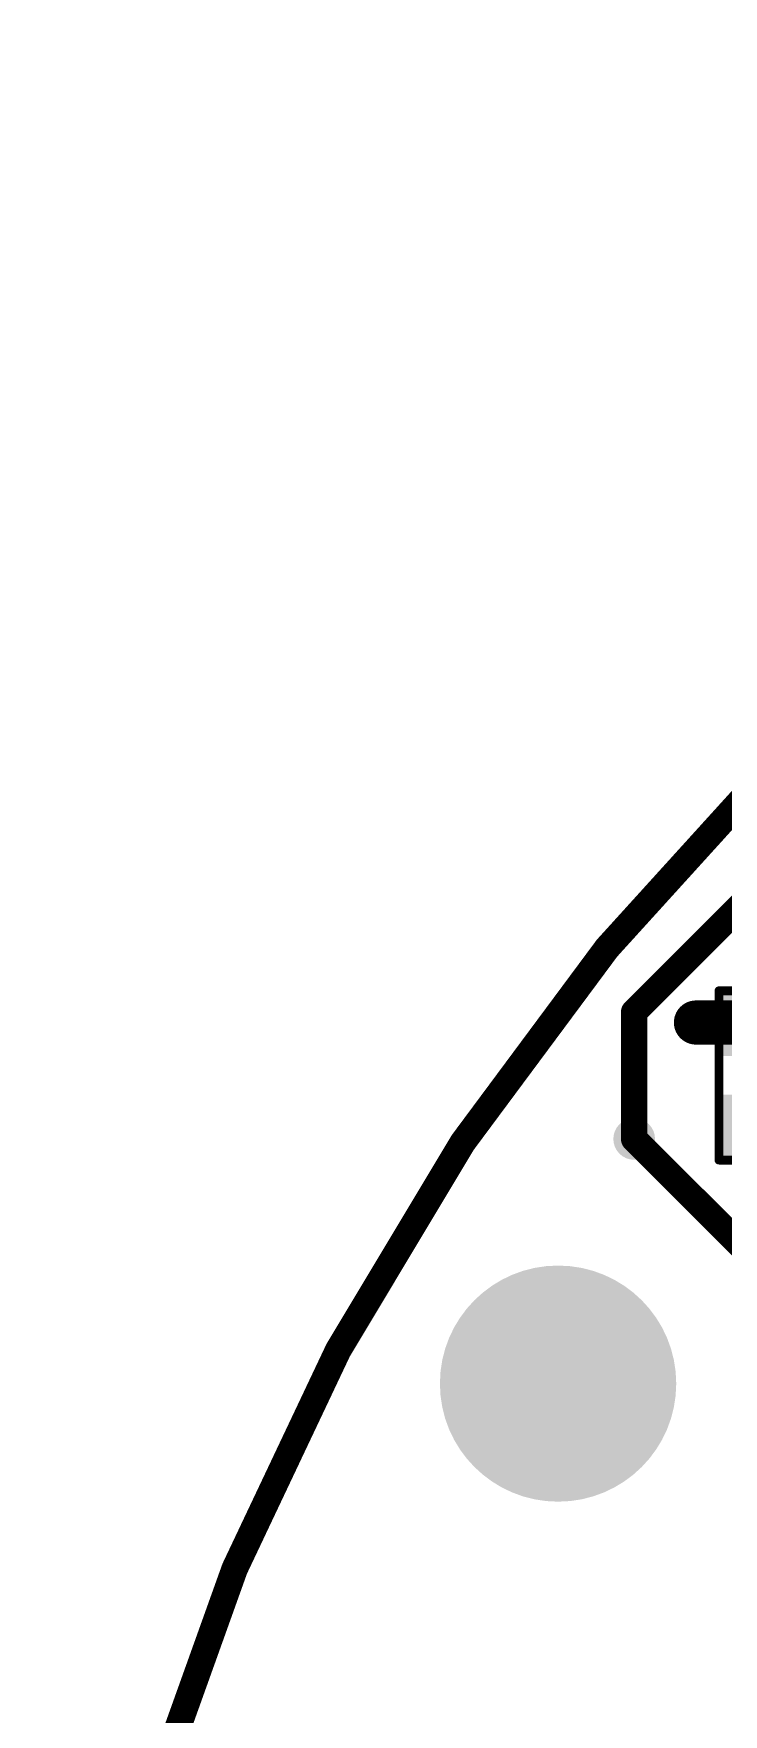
# Model space of a CAD drawing. Header units: millimetres. Extents: x -35.7 to 35.7, y -3.2 to 68.2.
# Drawn here: x -35.69 to -25.77, y 43.99 to 68.19 of the extents above; entities that cross this region are included whole.
import ezdxf

# ---------------------------------------------------------------- set-up
doc = ezdxf.new("R2010")
doc.units = ezdxf.units.MM
for name, color, linetype in [('BottomLayer', 5, 'Continuous'), ('BottomSolder', 6, 'Continuous'), ('Mechanical2', 216, 'Continuous'), ('MultiLayer', 9, 'Continuous'), ('PadHoleLayer', 156, 'Continuous'), ('TopLayer', 1, 'Continuous'), ('TopOverlay', 2, 'Continuous'), ('TopPaste', 8, 'Continuous'), ('TopSolder', 216, 'Continuous'), ('ViaHoleLayer', 16, 'Continuous')]:
    doc.layers.add(name, color=color, linetype=linetype)

# ---------------------------------------------------------------- blocks, each defined once
blk = doc.blocks.new('RES0603_142')
at = {"layer": 'TopLayer'}
for points in [[(-0.381, 0.4445), (-0.381, -0.4445), (-1.143, -0.4445), (-1.143, 0.4445)], [(1.143, 0.4445), (1.143, -0.4445), (0.381, -0.4445), (0.381, 0.4445)]]:
    blk.add_hatch(color=1, dxfattribs=at).paths.add_polyline_path(points)
at = {"layer": 'TopPaste'}
for points in [[(-0.381, 0.4445), (-0.381, -0.4445), (-1.143, -0.4445), (-1.143, 0.4445)], [(1.143, 0.4445), (1.143, -0.4445), (0.381, -0.4445), (0.381, 0.4445)]]:
    blk.add_hatch(color=8, dxfattribs=at).paths.add_polyline_path(points)
at = {"layer": 'TopSolder'}
for points in [[(-0.2794, 0.5461), (-0.2794, -0.5461), (-1.2446, -0.5461), (-1.2446, 0.5461)], [(1.2446, 0.5461), (1.2446, -0.5461), (0.2794, -0.5461), (0.2794, 0.5461)]]:
    blk.add_hatch(color=216, dxfattribs=at).paths.add_polyline_path(points)
at = {"layer": 'TopOverlay', "const_width": 0.127}
for points in [[(1.2192, 0.5334), (-1.2192, 0.5334)], [(-1.2192, -0.5334), (-1.2192, 0.5334)], [(1.2192, -0.5334), (1.2192, 0.5334)], [(1.2192, -0.5334), (-1.2192, -0.5334)]]:
    blk.add_lwpolyline(points, dxfattribs=at)
at = {"layer": 'TopOverlay', "const_width": 0.0635}
for points in [[(-1.25095, 0.5334, 1), (-1.18745, 0.5334, 1)], [(-1.25095, 0.5334, 1), (-1.18745, 0.5334, 1)], [(1.18745, 0.5334, 1), (1.25095, 0.5334, 1)], [(1.18745, 0.5334, 1), (1.25095, 0.5334, 1)], [(-1.25095, -0.5334, 1), (-1.18745, -0.5334, 1)], [(-1.25095, -0.5334, 1), (-1.18745, -0.5334, 1)], [(1.18745, -0.5334, 1), (1.25095, -0.5334, 1)], [(1.18745, -0.5334, 1), (1.25095, -0.5334, 1)]]:
    blk.add_lwpolyline(points, format="xyb", close=True, dxfattribs=at)

msp = doc.modelspace()

# ---------------------------------------------------------------- hatches: boundary and pattern name
at = {"layer": 'BottomLayer'}
h = msp.add_hatch(color=5, dxfattribs=at)
edge = h.paths.add_edge_path()
edge.add_arc((-26.162, 53.95), 0.3, 0, 360)
h = msp.add_hatch(color=5, dxfattribs=at)
edge = h.paths.add_edge_path()
edge.add_arc((-27.051, 52.273), 0.3, 0, 360)
h = msp.add_hatch(color=5, dxfattribs=at)
edge = h.paths.add_edge_path()
edge.add_arc((-28.146, 48.75), 1.5, 0, 360)
at = {"layer": 'BottomSolder'}
h = msp.add_hatch(color=6, dxfattribs=at)
edge = h.paths.add_edge_path()
edge.add_arc((-26.162, 53.95), 0.15, 0, 360)
h = msp.add_hatch(color=6, dxfattribs=at)
edge = h.paths.add_edge_path()
edge.add_arc((-27.051, 52.273), 0.15, 0, 360)
h = msp.add_hatch(color=6, dxfattribs=at)
edge = h.paths.add_edge_path()
edge.add_arc((-28.146, 48.75), 1.602, 0, 360)
at = {"layer": 'MultiLayer'}
h = msp.add_hatch(color=9, dxfattribs=at)
edge = h.paths.add_edge_path()
edge.add_arc((-28.146, 48.75), 1.5, 0, 360)
at = {"layer": 'PadHoleLayer'}
h = msp.add_hatch(color=156, dxfattribs=at)
edge = h.paths.add_edge_path()
edge.add_arc((-28.146, 48.75), 1.7, 0, 360)
at = {"layer": 'TopLayer'}
h = msp.add_hatch(color=1, dxfattribs=at)
edge = h.paths.add_edge_path()
edge.add_arc((-26.162, 53.95), 0.3, 0, 360)
h = msp.add_hatch(color=1, dxfattribs=at)
edge = h.paths.add_edge_path()
edge.add_arc((-27.051, 52.273), 0.3, 0, 360)
h = msp.add_hatch(color=1, dxfattribs=at)
edge = h.paths.add_edge_path()
edge.add_arc((-28.146, 48.75), 1.5, 0, 360)
at = {"layer": 'TopSolder'}
h = msp.add_hatch(color=216, dxfattribs=at)
edge = h.paths.add_edge_path()
edge.add_arc((-26.162, 53.95), 0.15, 0, 360)
h = msp.add_hatch(color=216, dxfattribs=at)
edge = h.paths.add_edge_path()
edge.add_arc((-27.051, 52.273), 0.15, 0, 360)
h = msp.add_hatch(color=216, dxfattribs=at)
edge = h.paths.add_edge_path()
edge.add_arc((-28.146, 48.75), 1.602, 0, 360)
at = {"layer": 'ViaHoleLayer'}
h = msp.add_hatch(color=16, dxfattribs=at)
edge = h.paths.add_edge_path()
edge.add_arc((-26.162, 53.95), 0.15, 0, 360)
h = msp.add_hatch(color=16, dxfattribs=at)
edge = h.paths.add_edge_path()
edge.add_arc((-27.051, 52.273), 0.15, 0, 360)

# ---------------------------------------------------------------- linework, layer by layer
at = {"layer": 'BottomLayer', "const_width": 0.381}
msp.add_lwpolyline([(-27.051, 52.273), (-25.095, 50.317)], dxfattribs=at)
at = {"layer": 'BottomLayer', "const_width": 0.191}
msp.add_lwpolyline([(-27.146, 52.273, 1), (-26.956, 52.273, 1)], format="xyb", close=True, dxfattribs=at)
at = {"layer": 'Mechanical2', "const_width": 0.381}
msp.add_lwpolyline([(35.5, 32.5, 1), (-35.5, 32.5, 1)], format="xyb", close=True, dxfattribs=at)
at = {"layer": 'TopLayer'}
for points, const_width in [([(-27.051, 54.102), (-24.968, 56.185)], 0.381), ([(-27.051, 52.273), (-27.051, 54.102)], 0.381), ([(-26.162, 53.95), (-25.324, 53.95)], 0.635)]:
    msp.add_lwpolyline(points, dxfattribs=dict(at, const_width=const_width))
for points, const_width in [([(-27.146, 54.102, 1), (-26.956, 54.102, 1)], 0.191), ([(-27.146, 54.102, 1), (-26.956, 54.102, 1)], 0.191), ([(-26.321, 53.95, 1), (-26.003, 53.95, 1)], 0.318), ([(-27.146, 52.273, 1), (-26.956, 52.273, 1)], 0.191)]:
    msp.add_lwpolyline(points, format="xyb", close=True, dxfattribs=dict(at, const_width=const_width))

# ---------------------------------------------------------------- block references
at = {"rotation": 270}
msp.add_blockref('RES0603_142', (-25.298, 53.188), dxfattribs=at)

doc.saveas('drawing.dxf')
